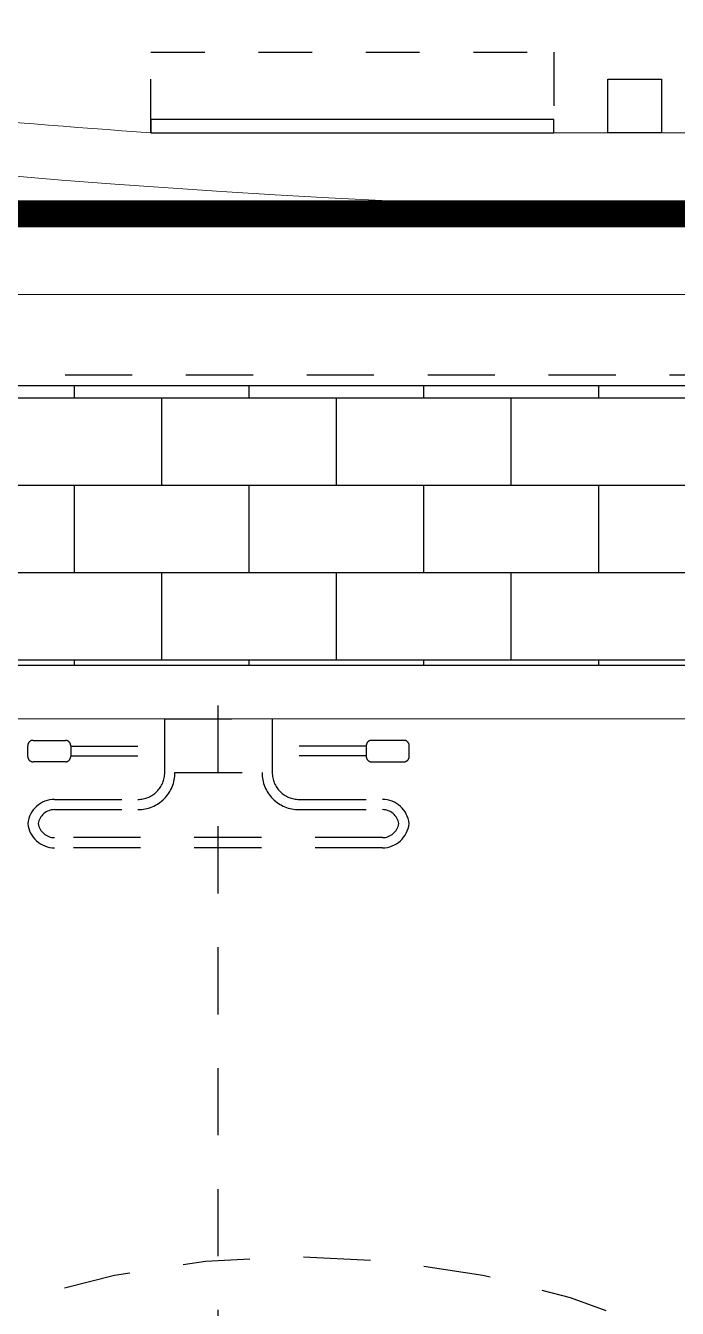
# Model space of a CAD drawing. Header units: metres. Extents: x -22 to 564, y 0 to 143.
# Drawn here: x 122.661 to 123.874, y 38.988 to 41.375 of the extents above; entities that cross this region are included whole.
import ezdxf
from ezdxf.enums import TextEntityAlignment as Align

# ---------------------------------------------------------------- set-up
doc = ezdxf.new("R2010")
doc.units = ezdxf.units.M
for name, pattern in [('EJES630', [6.3, 5.5, -0.4, 0, -0.4]), ('XREF 1N NEURO-ONCOLOGIA$0$A-01 CONJUNTO$0$PRIMER NIVEL$0$HIDDEN2', [0.1875, 0.125, -0.0625]), ('XREF 1N NEURO-ONCOLOGIA$0$CONJUNTO TLAHUAC$0$HIDDEN2', [0.1875, 0.125, -0.0625]), ('XREF 1N NEURO-ONCOLOGIA$0$DASHED2', [0.375, 0.25, -0.125]), ('XREF 1N NEURO-ONCOLOGIA$0$HIDDE100', [0.16, 0.1, -0.06]), ('XREF 1N NEURO-ONCOLOGIA$0$HIDDEN2', [0.1875, 0.125, -0.0625]), ('XREF 1N NEURO-ONCOLOGIA$0$RX-PBAJA$0$HIDDEN2', [0.1875, 0.125, -0.0625])]:
    doc.linetypes.add(name, pattern=pattern)
doc.layers.add('EJES', color=11, linetype='EJES630', lineweight=0)
doc.layers.add('XREF 1N NEURO-ONCOLOGIA$0$MUROS DE TABLAROCA', color=150, linetype='Continuous', lineweight=13)
for name, color, linetype in [('XREF 1N NEURO-ONCOLOGIA$0$CONTRAVENTEOS', 6, 'XREF 1N NEURO-ONCOLOGIA$0$HIDDEN2'), ('XREF 1N NEURO-ONCOLOGIA$0$HATCH', 7, 'Continuous'), ('XREF 1N NEURO-ONCOLOGIA$0$LOSA BLINDADA', 20, 'XREF 1N NEURO-ONCOLOGIA$0$DASHED2'), ('XREF 1N NEURO-ONCOLOGIA$0$MOBILIARIO', 161, 'Continuous'), ('XREF 1N NEURO-ONCOLOGIA$0$Mobiliario Fijo', 40, 'Continuous'), ('XREF 1N NEURO-ONCOLOGIA$0$PROYECCIÓN', 8, 'XREF 1N NEURO-ONCOLOGIA$0$CONJUNTO TLAHUAC$0$HIDDEN2'), ('XREF 1N NEURO-ONCOLOGIA$0$TABIQUES BLINDADOS', 30, 'Continuous'), ('XREF 1N NEURO-ONCOLOGIA$0$TEX-MOB', 4, 'Continuous')]:
    doc.layers.add(name, color=color, linetype=linetype)
doc.styles.add('XREF 1N NEURO-ONCOLOGIA$0$HANDLET', font='romans.shx')

# ---------------------------------------------------------------- blocks, each defined once
blk = doc.blocks.new('XREF 1N NEURO-ONCOLOGIA$0$A$C38962b27')
at = {"layer": 'XREF 1N NEURO-ONCOLOGIA$0$MOBILIARIO', "linetype": 'XREF 1N NEURO-ONCOLOGIA$0$A-01 CONJUNTO$0$PRIMER NIVEL$0$HIDDEN2'}
blk.add_circle((0, 0), 1.7, dxfattribs=at)
blk = doc.blocks.new('XREF 1N NEURO-ONCOLOGIA$0$A$C8da90078')
at = {"linetype": 'XREF 1N NEURO-ONCOLOGIA$0$RX-PBAJA$0$HIDDEN2'}
for p, q in [((0.051, 0.275), (0.051, 0.1)), ((0.069, 0.275), (0.069, 0.1)), ((0.051, -0.275), (0.051, -0.1)), ((0.069, -0.275), (0.069, -0.1))]:
    blk.add_line(p, q, dxfattribs=at)
for points in [[(0.195, -0.3548, -0.38517), (0.15, -0.305), (0.15, -0.15, 0.414214), (0.1, -0.1), (0, -0.1), (0, 0.1), (0.1, 0.1, 0.414214), (0.15, 0.15), (0.15, 0.305, -0.38517), (0.195, 0.3547, -0.38517), (0.24, 0.305), (0.24, -0.305, -0.38517), (0.195, -0.3548)], [(0.07, 0.355), (0.05, 0.355, 0.414214), (0.04, 0.345), (0.04, 0.285, 0.414214), (0.05, 0.275), (0.07, 0.275, 0.414214), (0.08, 0.285), (0.08, 0.345, 0.414214)], [(0.195, -0.3356, -0.367523), (0.169, -0.305), (0.169, -0.15, 0.414214), (0.1, -0.081), (0.1, -0.081), (0.1, 0.081), (0.1, 0.081, 0.414214), (0.169, 0.15), (0.169, 0.305, -0.367523), (0.195, 0.3356, -0.367523), (0.221, 0.305), (0.221, -0.305, -0.367523), (0.195, -0.3356, -0.367523)], [(0.07, -0.355), (0.05, -0.355, -0.414214), (0.04, -0.345), (0.04, -0.285, -0.414214), (0.05, -0.275), (0.07, -0.275, -0.414214), (0.08, -0.285), (0.08, -0.345, -0.414214)]]:
    blk.add_lwpolyline(points, format="xyb", close=True, dxfattribs=at)
for points in [[(0.19, 0.355), (0.19, 0.355)], [(0.19, 0.336), (0.19, 0.336)], [(0.2, -0.355), (0.2, -0.355)]]:
    blk.add_lwpolyline(points, close=True, dxfattribs=at)
blk = doc.blocks.new('XREF 1N NEURO-ONCOLOGIA$0$A$C72fbceda')
at = {"ltscale": 0.5}
blk.add_blockref('XREF 1N NEURO-ONCOLOGIA$0$A$C8da90078', (0, 0), dxfattribs=at)
blk = doc.blocks.new('XREF 1N NEURO-ONCOLOGIA')
at = {"layer": 'XREF 1N NEURO-ONCOLOGIA$0$HATCH'}
h = blk.add_hatch(dxfattribs=at)
h.set_pattern_fill('AR-B816', color=256, scale=0.0008, angle=90)
h.set_pattern_definition([(90, (0.04226, -0.01852), (-0.16256, 1e-17), []), (180, (0.04226, -0.01852), (-0.16256, -0.16256), [0.16256, -0.16256])])
h.paths.add_polyline_path([(7.2539, 23.2376), (6.7339, 23.2376), (6.7339, 16.7376), (6.8839, 16.7376), (6.8839, 16.9576), (7.2539, 16.9576)])
at = {"layer": 'XREF 1N NEURO-ONCOLOGIA$0$CONTRAVENTEOS', "elevation": 0}
blk.add_lwpolyline([(7.5739, 16.9376), (7.5739, 23.2576), (7.2739, 23.2576), (7.2739, 16.9376)], close=True, dxfattribs=at)
at = {"layer": 'XREF 1N NEURO-ONCOLOGIA$0$LOSA BLINDADA', "const_width": 0.05, "elevation": 0}
blk.add_lwpolyline([(0.4239, 23.9076), (7.5739, 23.9076), (7.5739, 16.2876), (0.4239, 16.2876)], close=True, dxfattribs=at)
at = {"layer": 'XREF 1N NEURO-ONCOLOGIA$0$Mobiliario Fijo'}
for points in [[(7.7245, 21.5226), (7.7245, 20.7726), (7.7495, 20.7726), (7.7495, 21.5226)], [(7.7245, 20.6726), (7.8245, 20.6726), (7.8245, 20.5726), (7.7245, 20.5726)]]:
    blk.add_lwpolyline(points, close=True, dxfattribs=at)
at = {"layer": 'XREF 1N NEURO-ONCOLOGIA$0$Mobiliario Fijo', "linetype": 'XREF 1N NEURO-ONCOLOGIA$0$HIDDE100', "ltscale": 0.75}
blk.add_lwpolyline([(7.7245, 21.5226), (7.8745, 21.5226), (7.8745, 20.7726), (7.7245, 20.7726)], dxfattribs=at)
at = {"layer": 'XREF 1N NEURO-ONCOLOGIA$0$MUROS DE TABLAROCA'}
blk.add_line((7.7245, 21.5226), (7.7245, 18.6726), dxfattribs=at)
blk.add_lwpolyline([(3.5888, 16.9676), (1.2339, 16.9676), (1.2339, 19.0276), (4.8539, 19.0276), (4.8539, 19.4876), (1.2339, 19.4876), (1.2339, 23.0976), (6.6339, 23.0976), (6.6339, 16.9676), (5.4868, 16.9676), (5.4868, 16.0876), (6.9239, 16.0876)], dxfattribs=at)
for radius, end in [(20.1962, 189.04694), (20.0962, 175.93381)]:
    blk.add_arc((27.7701, 20.0976), radius, 170.95306, end, dxfattribs=at)
at = {"layer": 'XREF 1N NEURO-ONCOLOGIA$0$PROYECCIÓN'}
blk.add_line((1.1339, 21.3976), (6.7339, 21.3976), dxfattribs=at)
at = {"layer": 'XREF 1N NEURO-ONCOLOGIA$0$TABIQUES BLINDADOS'}
blk.add_lwpolyline([(7.2539, 23.2376), (6.7339, 23.2376), (6.7339, 16.7376), (6.8839, 16.7376), (6.8839, 16.9576), (7.2539, 16.9576)], close=True, dxfattribs=at)
at = {"layer": 'XREF 1N NEURO-ONCOLOGIA$0$MOBILIARIO', "xscale": -1, "rotation": 180}
blk.add_blockref('XREF 1N NEURO-ONCOLOGIA$0$A$C38962b27', (3.9328, 21.2476, 0), dxfattribs=at)
at = {"layer": 'XREF 1N NEURO-ONCOLOGIA$0$MOBILIARIO', "rotation": 180}
blk.add_blockref('XREF 1N NEURO-ONCOLOGIA$0$A$C72fbceda', (6.6339, 21.397), dxfattribs=at)
at = {"layer": 'XREF 1N NEURO-ONCOLOGIA$0$TEX-MOB', "style": 'XREF 1N NEURO-ONCOLOGIA$0$HANDLET'}
for p in [(1.7, 4.5847, 0), (1.7073, 2.0138, 0)]:
    blk.add_attdef('234', text='', height=0.075, rotation=180, dxfattribs=at).set_placement(p, align=Align.MIDDLE_CENTER)

msp = doc.modelspace()

# ---------------------------------------------------------------- block references
at = {"rotation": 90}
msp.add_blockref('XREF 1N NEURO-ONCOLOGIA', (144.4169, 33.4511), dxfattribs=at)

# ---------------------------------------------------------------- next in the draw order: linework, layer by layer
at = {"layer": 'EJES'}
msp.add_line((80.8529, 40.875), (145.9227, 40.875), dxfattribs=at)

doc.saveas('drawing.dxf')
